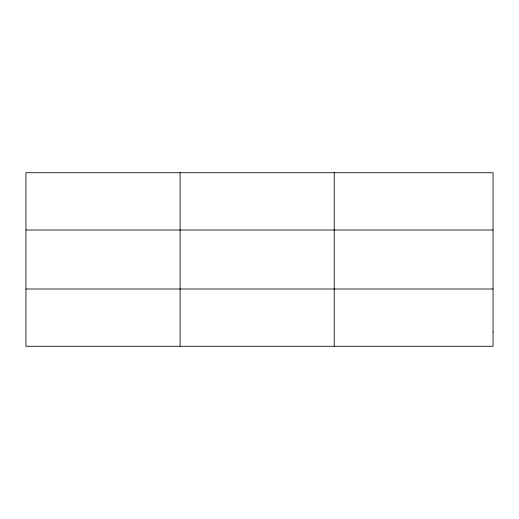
<?xml version="1.0" encoding="UTF-8"?>
<svg xmlns="http://www.w3.org/2000/svg" width="519" height="519" viewBox="0 0 519 519"><rect width="100%" height="100%" fill="white"/><g stroke="black" fill="none" stroke-linecap="round" stroke-linejoin="round"><path stroke-width="0.78" d="M180.093 172.723L180.093 346.277M334.236 172.723L334.236 346.277M25.95 229.995L493.05 229.995M25.95 289.005L493.05 289.005M493.05 331.959L493.05 346.277L25.95 346.277L25.95 172.723L493.05 172.723L493.05 331.959"/></g></svg>
